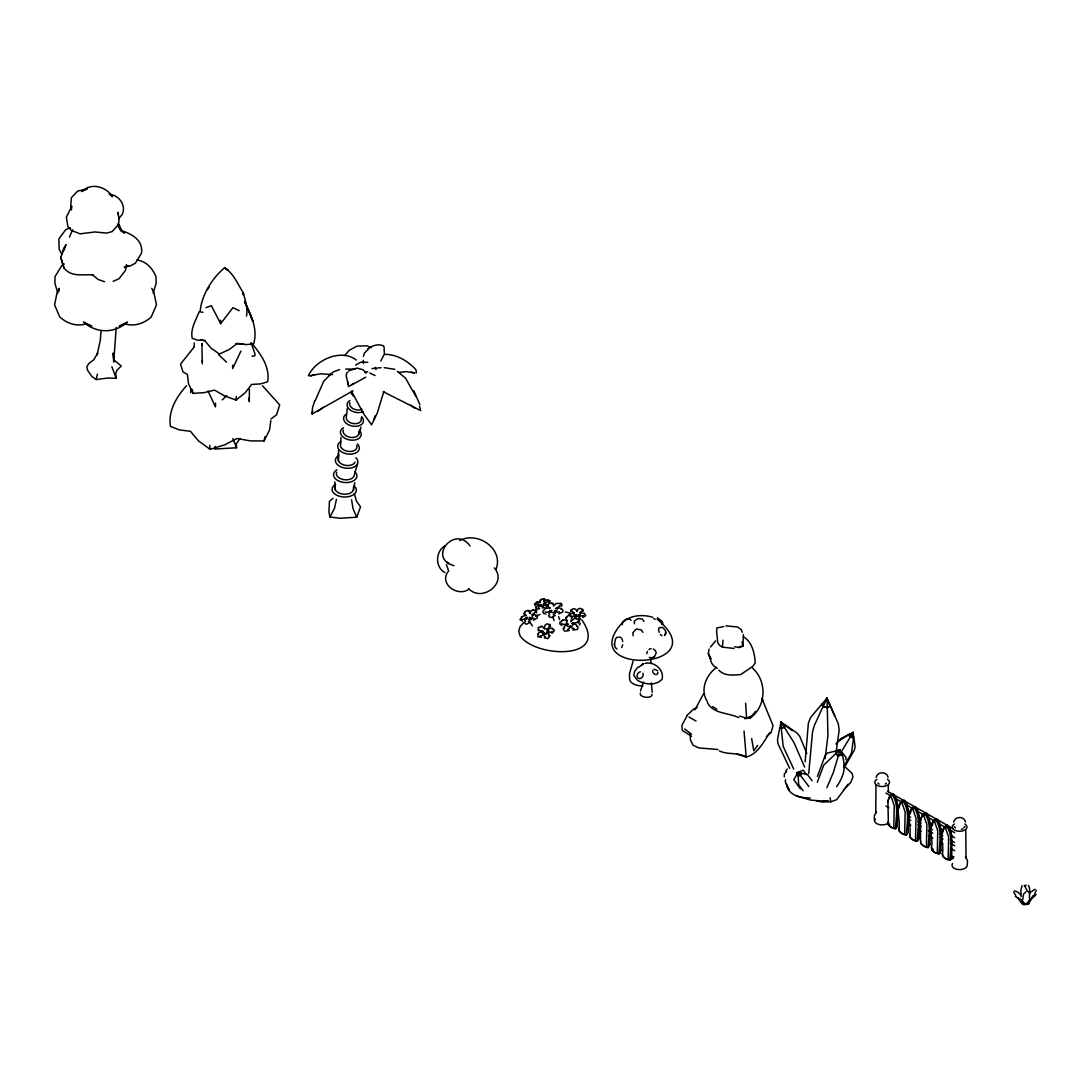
<?xml version="1.0" encoding="UTF-8"?>
<svg xmlns="http://www.w3.org/2000/svg" width="1091" height="1091" viewBox="0 0 1091 1091"><rect width="100%" height="100%" fill="white"/><g stroke="black" fill="none" stroke-linecap="round" stroke-linejoin="round"><path stroke-width="1.5" d="M806.59 774.692L803.14 770.178L797.657 772.523L796.921 774.405L798.217 775.715L798.598 784.484L803.058 790.784M363.317 363.535L363.33 360.289M338.442 460.797L338.483 453.133M249.403 389.269L249.321 401.679L249.007 397.983M338.51 449.956L338.455 457.961A8.673 5.482 7.3 0 0 344.524 465.175A8.673 5.482 7.3 0 0 355.107 462.12M743.448 634.498L742.944 646.09L739.275 647.577L734.666 646.758M875.991 785.302L875.746 813.245L876.237 811.84L874.273 815.959L874.518 820.487M616.865 649.063L615.269 647.468L614.41 644.222M576.989 611.56L578.094 608.996L580.194 608.328L583.153 609.692L583.194 611.205M614.397 644.713L615.515 638.767L617.206 637.171M1022.731 899.489L1023.576 894.075L1026.031 891.783M739.48 716.119L746.612 718.151L745.603 703.177M844.243 767.587L854.362 750.09L855.139 746.694L853.776 736.657L851.471 753.254L843.998 766.25M340.951 437.532L340.706 443.86A8.346 5.36 9.1 0 0 348.656 451.429A8.346 5.36 9.1 0 0 356.716 445.414M784.265 776.928L784.402 773.764L786.611 771.692M1029.781 893.843L1029.522 887.747L1028.418 885.347M190.639 392.61L191.061 389.01M215.554 403.152L215.445 406.929L208.013 390.864M529.626 618.842L529.708 617.288L531.099 617.983M534.058 618.202L532.217 618.761L529.885 617.601L529.762 620.206L528.371 621.529M116.232 327.409L113.723 362.103L113.164 353.116L113.791 359.812L121.224 366.003L116.805 370.449L115.728 373.572L116.232 378.291L108.077 378.004L96.117 379.559L92.012 376.6L87.662 370.449L86.789 366.658L89.08 363.262L93.771 359.744L97.699 353.116L97.058 354.97L100.304 340.324L101.054 330.641M243.32 294.734L243.416 293.002C237.743 284.356 233.719 273.309 224.514 267.827C212.104 278.191 201.235 295.606 200.144 311.835L202.899 312.326M651.382 682.911L652.2 692.267M353.034 390.783L312.121 413.966L312.49 407.952L314.644 400.956M202.299 363.835L202.326 360.453M194.239 346.924L180.506 364.121L183.002 371.936L187.42 374.458L188.566 383.923L192.957 393.374L203.758 392.692L214.572 390.128L224.514 395.91L236.065 400.042L236.311 396.347M785.493 779.615L785.315 782.015L789.352 789.87M848.593 735.402L853.189 732.361L852.78 737.911L848.593 735.402L853.189 732.361L853.557 737.052M1029.413 898.466L1029.522 893.147L1028.267 891.442M243.198 294.556L243.32 292.879C245.284 300.339 247.916 308.33 246.511 316.076M805.158 761.791L808.376 723.156L810.586 717.496L822.041 703.913L823.146 706.327L814.309 725.57L812.522 732.129L808.717 773.464M548.187 633.653L547.505 632.098L550.655 632.412L552.169 631.403M194.212 342.956L194.171 346.311M347.265 408.457L346.433 416.216A7.692 5.073 12.5 0 0 353.675 423.622A7.692 5.073 12.5 0 0 361.094 418.112M825.151 758.613L827.919 735.607L827.305 707.268L830.346 705.795L829.228 703.368L834.574 715.696M270.813 420.444L269.586 429.909L264.077 440.941L250.535 440.9L236.979 438.514L224.514 444.923L210.045 449.301L198.494 440.9L190.475 431.313L179.442 429.909L170.482 426.458C167.755 411.566 176.647 396.374 186.561 385.723M665.674 632.93L665.401 630.393L662.401 627.23M664.46 635.548L665.619 633.271M665.428 634.703L665.796 632.003M836.17 751.699L839.17 730.124L838.297 723.769L830.346 705.795M622.088 624.734C622.17 620.956 626.698 617.806 630.243 619.238L631.034 620.397M535.135 603.978L538.886 604.209L539.772 606.337M58.846 291.488L59.296 288.351L57.059 292.729L54.55 304.907L59.828 317.058C67.137 323.563 76.847 326.905 86.448 323.768L91.808 326.223L83.462 322.05C96.594 333.601 114.432 333.601 127.552 322.05L119.205 326.223L124.565 323.768C134.179 326.905 143.876 323.563 151.185 317.058L156.463 304.907L153.954 292.729L151.731 288.351M887.897 801.98L889.533 795.925L893.243 794.016L895.875 797.657L897.388 803.835L897.388 826.064L895.466 828.778A10.815 6.246 60 0 1 888.592 824.81L887.897 821.987M898.779 808.254L900.28 803.808L904.125 800.303L906.757 803.931L908.258 810.122L908.258 832.351L906.348 835.065A10.815 6.246 60 0 1 899.475 831.083L898.779 828.274M909.649 814.541L911.162 810.095L915.008 806.576L917.64 810.218L919.14 816.395L919.14 838.624L917.231 841.338A10.815 6.246 60 0 1 910.358 837.37L909.649 834.56M920.531 820.827L922.181 814.772L925.891 812.863L928.523 816.504L930.023 822.682L930.023 844.911L928.114 847.625A10.815 6.246 60 0 1 921.227 843.657M931.414 827.101L932.914 822.655L936.774 819.15L939.406 822.778L940.906 828.969L940.906 851.198L938.996 853.912A10.815 6.246 60 0 1 932.109 849.93L931.414 847.121M942.297 833.388L943.797 828.942L947.656 825.423L950.288 829.065L951.788 836.265M550.232 612.242L550.45 610.865L551.651 610.524L550.737 612.146A3.9 2.7 -16.4 0 0 557.065 609.896M544.423 628.566L544.723 625.538L546.673 623.902L550.055 624.529L550.56 626.234M839.156 750.403L840.07 749.926L841.311 755.149L838.311 755.872L835.747 753.854L836.156 751.126L840.07 749.926L841.734 752.422L839.156 750.403L836.156 751.126M817.309 782.261L823.787 765.064L835.842 753.595L836.265 750.867L839.265 750.144L841.843 752.163L845.975 757.399L845.989 759.759M836.606 786.747C845.907 772.837 845.143 766.809 841.843 752.163M126.461 264.581L125.533 270.323L119.042 278.71L113.15 281.314M312.121 413.966L312.612 410.98M708.345 653.591L710.827 658.759L708.345 653.591L709.082 649.077M545.977 605.055L546.141 604.005L544.191 603.173L548.364 601.386M547.382 605.069L545.964 607.414L542.5 608.001M643.431 682.093L640.512 691.067M383.868 391.451L377.254 413.066L371.581 424.849L363.808 414.021L351.452 391.246M264.077 440.941L264.908 436.741M353.293 490.377L354.807 482.727M336.396 499.446L334.528 508.27L329.918 516.984L339.792 518.266L356.757 517.202L360.535 506.797L356.402 501.083L354.384 493.664M546.85 606.582L548.855 603.418L553.192 603.514M547.941 604.578L547.614 606.105L549.932 607.932L549.632 608.764M633.066 661.228L629.398 674.115L629.643 678.152A12.315 7.105 0 0 0 642.981 685.844M575.884 616.251L576.212 614.888L575.012 617.506L576.062 618.515M96.117 379.559L97.44 374.158M575.543 615.215L575.584 617.083M723.047 640.172L722.419 647.127L734.066 648.449M1021.599 901.848L1022.362 904.153L1024.122 904.834L1025.826 903.498M496.037 569.175C504.001 548.814 477.422 530.826 459.706 540.55M1036.273 890.406L1034.623 894.088M535.736 607.332L536.199 609.323L539.704 608.546M536.076 606.978L538.886 604.209M523.939 614.015L525.93 610.851L529.667 610.646M524.703 612.078L524.294 613.565L526.148 615.91M215.268 446.424L214.532 449.042L236.611 447.787L236.229 443.955L240.02 438.405M1021.735 902.025L1021.421 903.171L1023.44 902.993M841.42 754.89L838.42 755.613L833.333 772.523L826.869 787.716M838.311 755.872L840.07 749.926L835.747 753.854M104.6 281.71L98.204 279.487L92.149 274.564L93.09 275.014C82.971 273.991 71.556 277.605 64.001 268.018L60.728 257.231L65.91 244.561L64.355 249.184M560.338 604.496L559.874 606.023L555.319 608.751M561.456 606.487L562.015 604.659L561.101 603.337L555.878 603.514L553.737 606.091L552.932 603.528L551.146 603.023M363.385 356.43L364.449 353.075L368.622 348.861M373.872 419.721L375.099 415.807M358.68 434.423L360.998 427.154M69.442 237.17L72.633 229.71M574.193 628.525L572.202 628.225L570.32 625.688L569.311 628.634L567.511 629.452M953.22 857.976L953.711 856.558L952.334 858.944M895.466 828.778C895.834 817.936 899.339 804.272 892.029 794.725L888.265 799.389M896.884 826.214L897.388 824.782M906.348 835.065C906.703 824.223 910.221 810.558 902.912 800.999L901.261 801.353C894.784 808.772 901.057 820.514 898.779 829.201L899.27 831.206A8.742 5.046 60 0 0 904.63 834.301L905.135 811.922L901.957 802.894M917.231 841.338C917.586 830.51 921.104 816.832 913.794 807.285L912.144 807.64C905.666 815.045 911.94 826.801 909.649 835.488L910.153 837.493A8.742 5.046 60 0 0 915.513 840.588L916.004 818.209L912.826 809.181M918.649 838.774L919.14 837.342M928.114 847.625C928.468 836.783 931.987 823.119 924.677 813.572L920.913 818.236M929.532 845.061L930.023 843.629M938.996 853.912C939.351 843.07 942.869 829.392 935.546 819.846L933.91 820.2C927.418 827.619 933.691 839.361 931.414 848.048L931.919 850.053A8.742 5.046 60 0 0 937.278 853.148L937.769 830.769L934.592 821.741M940.415 851.335L940.906 849.903M942.297 853.407L942.992 856.217A10.815 6.246 60 0 0 949.866 860.185C950.234 849.343 953.739 835.679 946.429 826.132L944.792 826.473C938.301 833.892 944.574 845.648 942.297 854.335L942.788 856.34A8.742 5.046 60 0 0 948.161 859.435L948.652 837.056L945.474 828.028M951.284 857.621L951.788 856.19M949.866 860.185L951.788 857.471L951.788 835.242M315.094 400.888L323.754 381.236L330.996 373.913M535.436 611.137L534.904 612.637L531.903 614.656L532.994 615.31M536.567 612.924L536.527 609.937L532.708 610.387M876.237 777.365C877.3 771.269 886.997 771.269 888.06 777.365M953.711 822.082C954.775 816 964.458 816 965.521 822.082M548.487 635.876L549.059 634.348L547.505 632.098M550.096 635.685L547.846 638.63L544.327 637.84M817.445 776.397L825.355 754.958L827.401 753.076L836.265 750.867M357.521 463.77L353.975 476.181A9.001 5.578 5.5 0 1 342.969 479.467A9.001 5.578 5.5 0 1 336.642 472.239M799.703 771.937L801.149 773.451L800.399 775.346L798.367 775.933L797.057 774.637L797.794 772.742L799.839 772.155L797.794 772.742M798.217 775.715L800.262 775.128L800.999 773.233L807.49 774.515L812.059 780.72M825.982 700.463L826.937 698.09L830.306 706.191L827.264 707.677L823.105 706.736L821.987 704.309L826.937 698.09L830.306 706.191M579.089 616.906L578.285 614.779L578.803 616.101M199.23 311.617C195.971 320.113 190.161 328.909 192.234 338.333L197.43 340.133L204.631 340.433L210.713 347.811L219.4 354.03L229.274 349.502L237.292 343.42L246.02 344.579L253.644 343.951C258.117 328.909 250.807 314.672 244.589 301.402M570.879 621.788L571.848 617.329L570.511 616.129M823.105 706.736L826.937 698.09L827.264 707.677M153.122 293.152L156.081 283.537L155.972 276.596C152.535 268.291 146.221 261.144 136.852 259.985M538.136 633.462L537.822 636.776L541.45 637.308M538.34 633.994L539.009 632.494L543.454 631.321M240.934 351.097L232.656 368.526L232.642 365.144M1015.312 896.338L1019.417 899.079M447.828 571.929C439.209 584.517 457.988 597.022 468.871 589.304M566.202 625.238L568.029 624.093L566.584 625.498M579.526 624.938L580.317 623.411M544.354 601.905L543.959 598.645M694.912 709.832L703.518 693.876M1022.09 885.647L1020.862 889.997L1021.121 896.775M550.45 610.865L548.909 613.592L549.728 614.86M526.667 619.102L527.594 617.479L523.121 619.552L521.553 619.279M842.279 750.199L850.516 736.684L852.998 737.516M207.549 289.62L209.431 286.415M797.057 774.637L798.217 772.687L801.149 773.451M565.561 617.97L568.575 615.338L572.298 617.042M567.088 616.592L566.188 618.106L567.088 621.311M943.933 828.669L946.006 825.778L947.656 825.423L951.379 832.965M850.298 737.093L853.189 732.361M769.755 732.838C763.427 741.989 757.836 754.113 746.189 757.018L737.08 754.14M1033.627 895.711L1028.349 904.016L1022.963 904.098M1025.404 903.553L1026.004 904.534L1030.231 899.148L1035.073 895.779M687.003 715.86L681.861 725.392L682.23 730.37L691.599 736.343M848.13 784.197L836.742 799.621L830.756 801.83L810.518 800.058L795.912 795.775M661.937 624.57L662.783 623.37L662.223 621.515L657.355 617.751M785.793 771.173L787.279 769.032M577.903 621.065L576.88 622.525L571.929 623.547L573.757 624.502M578.285 623.22L579.512 621.488L579.253 619.743L575.366 618.297M206.035 307.635L211.409 305.712L220.655 323.686L232.929 307.689L239.188 310.662M757.645 745.48L753.745 750.758L751.658 738.498M796.921 774.405L793.771 779.67L800.358 788.834M573.757 613.524L574.275 612.842L571.779 611.437L571.629 610.169M710.473 647.018L715.573 640.881M380.773 360.985L384.387 354.111L384.073 348.847M543.509 606.541L542.05 606.473L541.259 604.932L538.095 607.592M540.686 605.873L541.627 604.687L542.091 605.6M686.689 715.682L693.467 709.232L697.176 707.35M530.24 613.497L529.585 613.128L531.658 610.51L533.472 609.869M744.621 718.683L750.172 717.973L755.668 711.264M579.007 618.352L579.907 617.247L579.035 615.024M579.376 620.097L580.453 618.774M654.191 657.164L656.223 652.964L655.527 650.754L653.359 648.981M118.714 218.636L122.342 214.341C126.311 204.876 118.905 195.221 109.25 194.13L112.414 196.789C106.059 186.356 90.88 182.306 81.77 191.58L84.348 189.929L81.661 190.857L87.375 188.975M963.803 827.905L964.935 826.569M344.742 355.53L349.134 350.361L357.071 346.12L366.999 345.82L371.076 347.702M523.762 622.525L520.162 626.479L518.716 631.034L520.025 635.739C535.026 657.928 610.469 660.655 581.735 619.797M789.679 768.296L778.101 743.98L777.488 739.78L779.86 727.383L781.238 728.052L784.17 727.029L785.711 725.338L796.989 732.961L799.771 736.384L806.822 753.431M784.347 727.452L785.902 725.747L780.883 722.078L780.051 727.806L781.415 728.474L784.347 727.452L780.883 722.078L781.415 728.474M835.979 743.98L838.584 741.198L849.589 734.161L852.071 734.979M568.834 615.229L570.007 613.974M570.143 614.274L574.275 612.842M838.884 740.816L841.202 738.348L849.589 734.161M637.785 667.215L634.58 671.456L633.762 675.397L636.994 679.788M222.264 399.906L226.71 395.597M544.736 634.948L544.041 633.394L541.804 635.712L540.018 635.944M1030.231 892.329L1035.114 889.247M890.761 795.216L893.243 794.016L894.893 796.266L897.388 804.858M901.643 801.503L904.125 800.303L905.775 802.553L908.258 811.131M912.512 807.776L915.008 806.576L916.658 808.826L919.14 817.418M923.395 814.063L925.891 812.863L927.527 815.113L930.023 823.705M934.278 820.35L936.774 819.15L938.41 821.387L940.906 829.978M1032.209 896.761L1033.313 895.67M843.616 789.925L850.639 782.602L852.957 777.051L852.139 773.505L845.825 767.491M566.734 624.216L564.292 626.561L564.483 628.211M530.444 621.925L526.858 624.161L525.221 623.807L524.512 622.443M541.191 599.191L540.086 600.241L540.454 602.668M540.154 600.582L543.195 598.659L545.623 599.518M1025.295 885.906L1026.14 885.115M623.247 621.788C571.179 676.788 718.942 670.119 657.137 619.211M766.387 736.589L771.16 732.32L773.055 725.692L761.954 698.526M521.389 616.947L526.148 615.147M522.221 616.538L519.957 619.647L522.548 621.147M444.773 545.909C435.323 551.719 434.941 567.238 444.978 572.652M548.609 603.173L550.287 600.827L547.655 600.145M553.205 614.833L554.678 613.565L554.555 610.837L557.392 612.242L559.465 611.806M555.264 615.46L551.31 617.506L549.387 617.001L548.418 615.501M332.932 498.355L329.455 501.342L328.909 511.924L329.918 516.984M885.224 784.102L886.328 783.188M642.081 664.924L643.581 663.587L638.617 667.351M353.743 383.309L348.615 386.609L346.283 376.231L346.543 373.108L347.702 372.345M355.571 365.13L360.657 362.239L367.79 362.28M236.065 400.042L245.27 392.692L251.666 384.4L260.476 383.923L267.622 381.823C270.309 367.081 260.476 353.32 251.162 342.738M715.478 668.306C705.7 675.738 699.986 690.508 707.377 701.527M624.393 620.929C632.289 614.833 643.39 614.547 652.677 617.233M367.681 349.038C372.017 345.67 378.359 343.392 383.637 345.942L384.237 347.797M317.74 411.362L323.372 407.134M328.568 375.604L333.873 371.649L339.506 369.617M580.48 613.169L579.935 612.542L582.212 610.892L582.171 609.624M271.018 418.862L276.555 414.88L279.691 404.897L262.467 385.723M348.465 371.008L356.975 368.076L363.317 369.822L366.017 373.327M351.384 385.164L365.717 377.186M750.172 717.973C766.482 706.423 767.287 680.92 752.163 667.747M551.991 633.366L554.487 630.557L552.251 628.198M64.301 264.008L61.86 265.481L55.041 276.596L54.945 283.537L57.905 293.152M888.592 824.81L889.806 824.1M932.109 849.93L933.337 849.234M543.618 601.359L547.887 599.859M129.474 266.327L135.393 263.204L141.489 253.235C143.494 240.075 131.438 233.61 120.828 230.515L118.592 226.737L124.442 233.119L120.828 230.515L117.596 224.31M525.671 618.447L527.594 617.479M576.212 614.888L572.898 616.538L571.207 616.279M124.906 267.65L128.629 265.836L124.197 267.09M1034.309 894.934L1036.123 894.579M569.284 630.503L565.015 631.239L563.529 629.998L563.297 628.034M746.612 718.151L752.149 715.696M314.344 374.513L311.303 375.822L308.439 375.645C315.599 359.825 341.128 348.315 356.252 359.989M551.651 610.524L546.864 612.31L545.009 611.901M70.438 227.719L65.815 229.574L58.859 238.861L59.146 249.157L62.037 254.489M563.038 620.002L559.778 622.443L560.078 624.188L561.797 625.511M562.206 620.534L564.074 619.824L567.47 620.902M535.613 616.129L540.045 614.451M536.363 602.109L540.331 601.987M537.672 602.082L534.495 603.909L535.245 605.778M961.348 829.324L962.698 828.833M533.376 620.206L537.086 618.161L537.577 616.565L536.731 615.269M548.691 629.521L546.782 630.066L549.441 626.411L549.018 624.979M837.383 750.676L839.265 750.144M583.494 615.638L581.844 616.074L578.285 614.779M582.758 617.37L585.744 615.706L584.258 613.224M310.444 375.659L320.754 373.804L332.632 374.608M571.929 623.547L574.084 623.084M904.112 801.299L905.08 801.08M914.994 807.572L915.963 807.367M925.877 813.859L926.845 813.654M936.76 820.132L937.728 819.927M947.643 826.419L948.611 826.214M558.51 613.892L562.615 612.051L563.024 610.415L561.892 608.983M645.176 663.41C654.109 660.996 664.555 669.983 662.073 679.229C656.059 685.939 644.945 684.657 637.785 680.511M252.035 356.252L254.871 355.707L254.967 353.92L251.257 343.215M739.357 646.677L742.944 646.09L742.057 641.876M398.542 372.467L406.166 371.622L414.935 372.958M371.976 368.594L381.032 367.681M654.041 669.165L657.668 670.747M549.932 607.932L546.155 608.219L543.25 610.537L542.813 612.174L543.768 613.483L545.977 613.974M365.049 371.949L367.79 371.758M541.995 626.289L538.272 627.543L538.272 630.816M540.468 626.589L542.254 626.466L544.286 628.375M568.029 624.093L563.038 624.447L561.592 623.329M345.697 369.058L355.216 369.126M531.903 614.656L535.04 614.628L535.749 615.706M723.728 626.602L716.923 627.884L716.582 631.553L717.714 642.367L719.405 645.245L722.419 647.127M384.155 367.653L394.86 369.331M717.987 749.503L698.881 747.949L693.14 745.262L690.412 739.957L690.221 733.466M235.806 343.72L243.525 343.829M579.935 612.542L584.258 613.537M85.507 189.561L77.734 190.993L71.433 197.635L70.642 206.744L71.365 209.922L71.774 206.254L66.36 217.164L67.915 226.683L71.379 230.446L80.107 233.842L94.822 231.974L106.877 233.092L112.155 231.578L118.319 224.705L119.028 220.205L118.06 212.35L118.292 214.872M1026.004 904.534L1028.813 903.703L1028.799 901.371M725.801 625.852L737.393 626.93L741.321 629.63L742.262 632.275M810.354 798.026C800.617 798.08 787.743 795.38 786.352 783.774M1014.371 890.815L1017.848 892.083L1020.562 894.661M576.43 618.57L574.425 618.379L571.902 620.643M384.646 354.357C396.851 354.261 407.693 360.93 415.848 369.576L416.462 372.863M823.241 800.685L828.778 801.353L822.846 802.117L816.423 800.849M572.72 630.025L577.044 629.575L578.053 627.98L577.657 626.043M652.009 658.037L649.295 657.396M887.542 791.261L953.057 828.615M200.567 339.901L205.34 340.787M823.146 706.327L827.305 707.268M527.608 610.374L529.108 610.742L529.585 613.128M453.938 565.67C426.826 557.937 455.152 524.416 470.044 545.991M797.657 772.523L796.512 772.66M719.419 750.935C727.997 755.149 737.952 751.931 746.189 757.018L744.021 731.011M738.662 717.578C728.352 712.614 713.405 714.1 707.391 702.631M548.432 629.302L547.655 629.002L550.86 628.061L552.305 628.784M543.359 603.637L544.532 604.128M411.457 372.058L414.048 373.19M1016.798 897.361L1021.667 899.952L1025.554 904.575M383.241 391.71L420.731 410.639L419.49 406.138M369.767 373.04L375.099 375.536M1027.736 902.612L1029.372 902.734L1028.677 901.63M785.711 725.338L784.347 724.669L792.421 730.725M785.902 725.747L780.883 722.078L781.361 724.765M653.577 618.529L655.173 619.333M743.244 636.68C752.149 641.658 754.767 653.577 755.204 662.946L752.899 666.274L740.68 674.579C733.125 675.084 724.615 676.338 718.833 670.147M885.919 793.007L890.311 795.544M894.702 798.08L902.012 802.308M906.403 804.844L912.267 808.226M916.658 810.763L923.968 814.977M928.359 817.514L934.223 820.896M938.615 823.432L945.924 827.66M950.316 830.196L954.707 832.733M907.876 810.654L910.794 812.345M918.117 816.573L921.049 818.264M928.359 822.491L932.75 825.028M940.074 829.255L943.006 830.933M950.316 835.16L954.707 837.697M907.685 815.482L910.617 817.173M917.926 821.4L920.859 823.091M929.641 828.164L932.573 829.842M939.883 834.07L942.815 835.761M950.138 839.988L954.53 842.525M885.919 806.072L888.838 807.763M907.876 818.755L910.794 820.446M918.117 824.673L921.049 826.364M928.359 830.578L932.75 833.115M940.074 837.342L943.006 839.034M950.316 843.261L954.707 845.798M907.876 823.719L910.794 825.41M918.117 829.637L921.049 831.328M928.359 835.556L932.75 838.093M940.074 842.32L943.006 844.011M950.316 848.225L954.707 850.762M688.994 717.005L695.99 721.056M545.568 636.967L544.204 636.162L544.041 633.394M712.559 706.613L716.855 709.218M397.438 371.39L405.593 378.25L415.712 396.169M717.237 668.224L713.828 666.028L711.577 662.987L708.891 654.736M410.557 405.143L415.085 408.307M468.544 588.554C481.636 602.805 507.82 583.399 494.318 567.865M684.63 728.979L691.53 734.202M835.842 753.595L838.42 755.613M877.969 783.188L879.073 784.102M557.556 608.71L556.587 607.892L560.242 608.123L561.183 609.323M542.745 632.644L542.063 631.089L539.118 630.271L538.586 628.88M218.514 354.561L226.519 362.144M1024.326 885.292L1027.34 891.033M446.655 561.674L448.728 563.665M848.812 735.007L850.516 736.684M544.191 603.173L545.077 605.3M573.989 624.161L573.266 623.302L576.348 624.884L576.689 626.507M954.311 826.569L955.443 827.905M800.262 775.128L808.881 786.57M800.399 775.346L798.217 772.687L798.367 775.933M118.592 226.737L121.074 229.819M1018.162 898.466L1022.117 903.566M1015.748 895.425L1013.58 892.07M530.471 623.138L532.435 625.825M923.709 815.454L926.886 824.496L926.395 846.861A8.742 5.046 60 0 1 921.036 843.766L920.531 840.834M891.074 796.607L894.252 805.649L893.747 828.014A8.742 5.046 60 0 1 888.388 824.919L887.897 800.78M546.686 631.921L547.614 633.257M576.989 611.192L575.584 609.133L573.32 608.696L570.593 610.346L570.784 611.86M542.145 607.06L541.259 604.932M784.17 727.029L794.016 742.657L804.626 767.068M529.885 617.601L531.085 619.647M448.715 571.316L446.424 564.483M525.371 621.788L524.771 620.643L526.339 617.915L526.367 619.197M232.847 438.582L236.611 447.787M413.762 390.633L419.858 404.57M793.743 769.114L783.188 746.449L781.238 728.052M245.27 302.889L252.88 321.19L245.298 302.807M761.832 698.267L763.086 701.022M356.757 517.202L353.02 508.624L351.602 499.773M642.913 632.357L641.263 629.807L636.271 629.03L632.821 632.78L633.162 635.794M554.555 610.837L555.237 613.156M375.195 367.435L376.068 369.617M111.868 366.726L116.232 378.291M119.042 224.296L121.647 231.319M558.537 616.51L559.601 619.633M553.014 617.479L554.078 620.602M60.728 257.231L64.001 268.018M651.136 663.464L650.536 658.896M192.289 389.528L192.957 393.374M830.142 797.807L830.756 801.83M347.906 381.741L348.261 384.523M570.32 625.688L570.47 626.998M643.922 621.502L642.504 619.102L638.003 618.502L634.307 621.065L634.457 623.766M202.08 345.083L201.917 343.433L202.23 362.076M209.731 445.278L210.045 449.301M334.76 481.84L335.292 489.668M544.627 632.685L544.723 634.335M220.655 323.686L220.573 320.29M965.78 830.033L966.026 857.976L965.535 856.558L967.499 860.69L967.253 865.218A7.637 4.405 0 0 1 958.13 869.541A7.637 4.405 0 0 1 952.566 863.527M888.306 785.302L888.36 791.875M920.531 819.627L920.531 841.761M951.093 859.49A10.815 6.246 60 0 1 949.006 859.081M940.21 853.203A10.815 6.246 60 0 1 938.124 852.794M896.679 828.069A10.815 6.246 60 0 1 894.593 827.674M964.839 824.005A7.392 4.269 0 0 1 964.839 830.033A7.392 4.269 0 0 1 954.393 830.033A7.392 4.269 0 0 1 954.393 824.005M887.542 823.596A7.637 4.405 0 0 1 877.914 824.155A7.637 4.405 0 0 1 875.091 818.795M887.365 779.274A7.392 4.269 0 0 1 887.365 785.302A7.392 4.269 0 0 1 876.932 785.302A7.392 4.269 0 0 1 876.932 779.274M657.818 672.424A2.959 2.168 45.3 0 1 654.886 674.293A2.959 2.168 45.3 0 1 652.868 670.256M642.926 673.283A3.546 2.891 -60.2 0 1 640.922 678.302A3.546 2.891 -60.2 0 1 637.089 676.079A3.546 2.891 -60.2 0 1 640.417 671.824M651.859 694.312A5.905 2.905 6.5 0 1 645.886 697.272A5.905 2.905 6.5 0 1 640.39 693.14M661.882 635.767A4.678 2.414 64.4 0 1 660.355 634.389M659.169 632.303A4.678 2.414 64.4 0 1 661.269 627.775M653.727 656.877A4.678 4.337 -57.7 0 1 651.532 657.75M646.895 653.727A4.678 4.337 -57.7 0 1 647.386 651.382M648.927 649.513A4.678 4.337 -57.7 0 1 651.122 648.64M618.392 637.226A6.151 3.655 -87.5 0 1 622.743 641.576M622.647 644.767A6.151 3.655 -87.5 0 1 621.625 647.522M580.262 613.565A3.191 2.332 -1.6 0 1 578.775 616.21A3.191 2.332 -1.6 0 1 574.93 615.897M574.098 614.86A3.191 2.332 -1.6 0 1 574.098 613.647M544.968 603.746A3.191 1.732 -22.7 0 1 542.05 605.928A3.191 1.732 -22.7 0 1 539.145 605.382M572.584 625.77A3.723 3.041 -5.3 0 1 567.334 625.975M566.338 623.07A3.723 3.041 -5.3 0 1 567.279 621.679M573.525 622.797A3.723 3.041 -5.3 0 1 573.539 624.379M548.541 630.216A3.368 2.728 -23.8 0 1 548.623 631.662M547.832 633.066A3.368 2.728 -23.8 0 1 542.227 631.307M544.436 628.948A3.368 2.728 -23.8 0 1 546.127 628.648M532.517 614.929A3.628 2.373 -30.4 0 1 528.549 619.347M565.343 612.024A26.934 15.547 0 0 1 569.966 613.115M354.152 485.822A12.137 7.269 2.6 0 1 351.766 495.641A12.137 7.269 2.6 0 1 335.169 494.305A12.137 7.269 2.6 0 1 335.66 484.322M353.293 487.445A9.328 5.66 3.5 0 1 344.279 494.223A9.328 5.66 3.5 0 1 335.292 486.75M354.793 471.68A11.728 7.201 4.6 0 1 352.461 481.376A11.728 7.201 4.6 0 1 336.464 479.699A11.728 7.201 4.6 0 1 336.942 469.826M355.884 457.715A11.319 7.091 6.5 0 1 353.62 467.234A11.319 7.091 6.5 0 1 338.21 465.298A11.319 7.091 6.5 0 1 338.701 455.574M357.425 443.914A10.91 6.941 8.3 0 1 355.216 453.215A10.91 6.941 8.3 0 1 340.406 451.074A10.91 6.941 8.3 0 1 340.897 441.528M359.362 430.263A10.501 6.778 10 0 1 357.234 439.332A10.501 6.778 10 0 1 343.01 437.014A10.501 6.778 10 0 1 343.501 427.686M358.707 431.695A8.019 5.223 10.8 0 1 350.961 437.45A8.019 5.223 10.8 0 1 343.365 429.963M361.721 416.735A10.092 6.601 11.7 0 1 359.635 425.572A10.092 6.601 11.7 0 1 346.024 423.117A10.092 6.601 11.7 0 1 346.529 414.007M363.262 411.539A9.683 6.41 13.4 0 1 349.788 409.684A9.683 6.41 13.4 0 1 349.925 400.492M361.926 409.193A7.378 4.91 14.2 0 1 353.17 408.73A7.378 4.91 14.2 0 1 349.884 402.634M353.552 396.06A9.274 6.205 15.1 0 1 351.247 392.883M63.66 248.271L63.455 250.944L63.66 248.271M226.533 269.15L224.514 267.827L228.046 270.254L226.533 269.15"/></g></svg>
